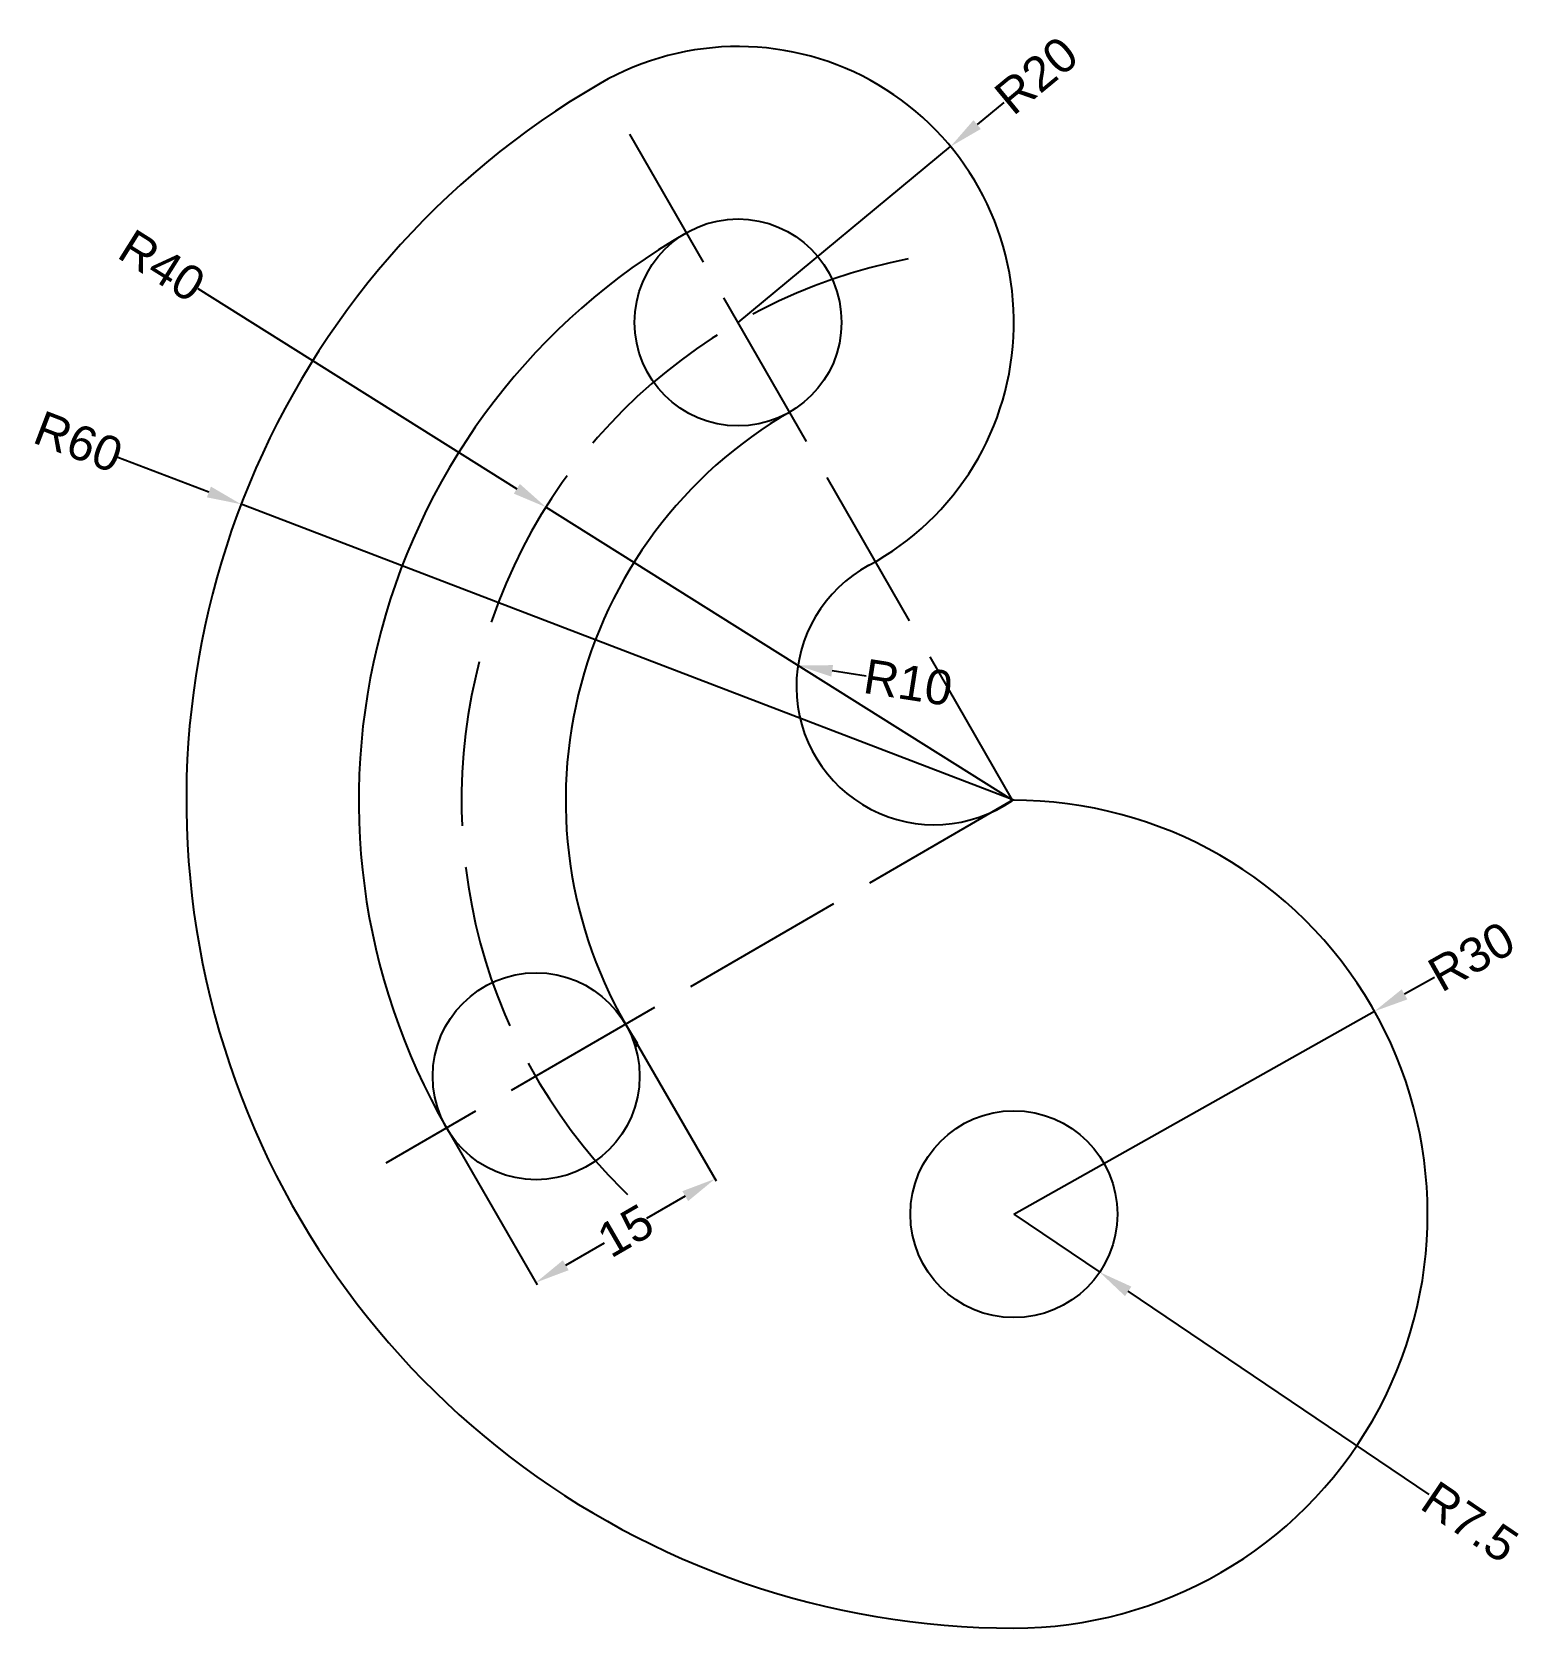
# Model space of a CAD drawing. Header units: millimetres. Extents: x -71 to 37, y -30 to 86.
import ezdxf

# ---------------------------------------------------------------- set-up
doc = ezdxf.new("R2010")
doc.units = ezdxf.units.MM
doc.header["$MEASUREMENT"] = 0
doc.linetypes.add('ACAD_ISO02W100', pattern=[15, 12, -3])
doc.styles.get("Standard").update_dxf_attribs({"font": 'arial.ttf'})
doc.dimstyles.new('Copy of Standard', dxfattribs={"dimtxt": 2.5, "dimasz": 2.5, "dimexe": 0.18, "dimexo": 0.0625, "dimgap": 0.09, "dimtad": 0, "dimdec": 1, "dimzin": 12, "dimdsep": 46, "dimtxsty": 'Standard', "dimcen": 0, "dimadec": 0, "dimazin": 0, "dimtfac": 1, "dimtdec": 1, "dimtmove": 0, "dimatfit": 3, "dimfxl": 1, "dimtolj": 1, "dimtzin": 0, "dimarcsym": 0})

# ---------------------------------------------------------------- blocks, each defined once
blk = doc.blocks.new('*D2')
at = {"color": 0, "lineweight": -2, "transparency": 16777216}
for p, q in [((30.5, 17.16), (28.33, 15.94)), ((0, 0), (26.15, 14.71))]:
    blk.add_line(p, q, dxfattribs=at)
at = {"color": 0, "transparency": 16777216}
blk.add_solid([(28.12, 16.3), (28.53, 15.57), (26.15, 14.71)], dxfattribs=at)
at = {"layer": 'Defpoints', "color": 0, "transparency": 16777216}
for p in [(26.15, 14.71), (0, 0)]:
    blk.add_point(p, dxfattribs=at)
at = {"color": 0, "transparency": 16777216, "insert": (33.18, 18.67), "char_height": 2.5, "attachment_point": 5, "rotation": 29.3615}
blk.add_mtext('\\A1;R30', dxfattribs=at)
blk = doc.blocks.new('*D3')
at = {"color": 0, "lineweight": -2, "transparency": 16777216}
for p, q in [((0, 0), (6.22, -4.2)), ((30.11, -20.32), (8.29, -5.59))]:
    blk.add_line(p, q, dxfattribs=at)
at = {"color": 0, "transparency": 16777216}
blk.add_solid([(8.52, -5.25), (8.06, -5.94), (6.22, -4.2)], dxfattribs=at)
at = {"layer": 'Defpoints', "color": 0, "transparency": 16777216}
for p in [(0, 0), (6.22, -4.2)]:
    blk.add_point(p, dxfattribs=at)
at = {"color": 0, "transparency": 16777216, "insert": (33.07, -22.32), "char_height": 2.5, "attachment_point": 5, "rotation": 325.9869}
blk.add_mtext('\\A1;R7.5', dxfattribs=at)
blk = doc.blocks.new('*D4')
at = {"color": 0, "lineweight": -2, "transparency": 16777216}
for p, q in [((-0.74, 80.58), (-2.66, 78.98)), ((-20, 64.64), (-4.59, 77.39))]:
    blk.add_line(p, q, dxfattribs=at)
at = {"color": 0, "transparency": 16777216}
blk.add_solid([(-2.93, 79.3), (-2.4, 78.66), (-4.59, 77.39)], dxfattribs=at)
at = {"layer": 'Defpoints', "color": 0, "transparency": 16777216}
for p in [(-4.59, 77.39), (-20, 64.64)]:
    blk.add_point(p, dxfattribs=at)
at = {"color": 0, "transparency": 16777216, "insert": (1.63, 82.54), "char_height": 2.5, "attachment_point": 5, "rotation": 39.6}
blk.add_mtext('\\A1;R20', dxfattribs=at)
blk = doc.blocks.new('*D6')
at = {"color": 0, "lineweight": -2, "transparency": 16777216}
for p, q in [((-59.17, 67.11), (-36.04, 52.58)), ((-0.09, 30), (-33.93, 51.25))]:
    blk.add_line(p, q, dxfattribs=at)
at = {"color": 0, "transparency": 16777216}
blk.add_solid([(-35.82, 52.93), (-36.26, 52.23), (-33.93, 51.25)], dxfattribs=at)
at = {"layer": 'Defpoints', "color": 0, "transparency": 16777216}
for p in [(-33.93, 51.25), (-0.09, 30)]:
    blk.add_point(p, dxfattribs=at)
at = {"color": 0, "transparency": 16777216, "insert": (-61.77, 68.74), "char_height": 2.5, "attachment_point": 5, "rotation": 327.8677}
blk.add_mtext('\\A1;R40', dxfattribs=at)
blk = doc.blocks.new('*D7')
at = {"color": 0, "lineweight": -2, "transparency": 16777216}
for p, q in [((-64.96, 54.88), (-58.37, 52.35)), ((0, 30), (-56.03, 51.46))]:
    blk.add_line(p, q, dxfattribs=at)
at = {"color": 0, "transparency": 16777216}
blk.add_solid([(-58.22, 52.74), (-58.51, 51.96), (-56.03, 51.46)], dxfattribs=at)
at = {"layer": 'Defpoints', "color": 0, "transparency": 16777216}
for p in [(-56.03, 51.46), (0, 30)]:
    blk.add_point(p, dxfattribs=at)
at = {"color": 0, "transparency": 16777216, "insert": (-67.83, 55.98), "char_height": 2.5, "attachment_point": 5, "rotation": 339.0437}
blk.add_mtext('\\A1;R60', dxfattribs=at)
blk = doc.blocks.new('*D8')
at = {"color": 0, "lineweight": -2, "transparency": 16777216}
blk.add_line((-10.71, 39), (-13.18, 39.39), dxfattribs=at)
at = {"color": 0, "transparency": 16777216}
blk.add_solid([(-13.11, 39.8), (-13.24, 38.97), (-15.65, 39.77)], dxfattribs=at)
at = {"layer": 'Defpoints', "color": 0, "transparency": 16777216}
for p in [(-15.65, 39.77), (-5.77, 38.23)]:
    blk.add_point(p, dxfattribs=at)
at = {"color": 0, "transparency": 16777216, "insert": (-7.67, 38.53), "char_height": 2.5, "attachment_point": 5, "rotation": 351.1448}
blk.add_mtext('\\A1;R10', dxfattribs=at)
blk = doc.blocks.new('*D9')
at = {"color": 0, "lineweight": -2, "transparency": 16777216}
for p, q in [((-28.12, 13.7), (-21.58, 2.41)), ((-41.1, 6.19), (-34.56, -5.11)), ((-23.83, 1.31), (-26.63, -0.31)), ((-32.49, -3.7), (-29.69, -2.08))]:
    blk.add_line(p, q, dxfattribs=at)
at = {"color": 0, "transparency": 16777216}
for points in [[(-24.04, 1.67), (-23.62, 0.95), (-21.67, 2.56)], [(-32.7, -3.34), (-32.28, -4.06), (-34.65, -4.95)]]:
    blk.add_solid(points, dxfattribs=at)
at = {"layer": 'Defpoints', "color": 0, "transparency": 16777216}
for p in [(-28.15, 13.76), (-41.13, 6.24), (-21.67, 2.56)]:
    blk.add_point(p, dxfattribs=at)
at = {"color": 0, "transparency": 16777216, "insert": (-28.16, -1.2), "char_height": 2.5, "attachment_point": 5, "rotation": 30.0645}
blk.add_mtext('\\A1;15', dxfattribs=at)

msp = doc.modelspace()

# ---------------------------------------------------------------- linework, layer by layer
at = {"color": 11, "linetype": 'ACAD_ISO02W100', "true_color": 0xf27172}
for q in [(-27.84, 78.28), (-45.53, 3.7)]:
    msp.add_line((-0.09, 30), q, dxfattribs=at)
for centre in [(-20, 64.64), (-34.64, 10), (0, 0)]:
    msp.add_circle(centre, 7.5)
for centre, radius, start, end in [((-20, 64.64), 20, 298.322, 120), ((0, 30), 60, 120, 270), ((0, 30), 47.5, 120, 210), ((0, 30), 32.5, 120, 212.7972), ((-5.77, 38.23), 10, 118.322, 304.5907), ((0, 0), 30, 270, 90.1721), ((0, 0), 30, 155.5943, 156.1832)]:
    msp.add_arc(centre, radius, start, end)
msp.add_arc((-0.09, 30), 39.96, 100.9183, 228.9567, dxfattribs=at)

# ---------------------------------------------------------------- dimensions: what is measured, and where the dimension line sits
for center, mpoint, picture, middle in [((-20, 64.64), (-4.59, 77.39), '*D4', (1.63, 82.54)), ((0, 0), (26.15, 14.71), '*D2', (33.18, 18.67))]:
    dim = msp.add_radius_dim(center=center, mpoint=mpoint, dimstyle='Copy of Standard')
    dim.commit()
    dim.dimension.update_dxf_attribs({"geometry": picture, "text_midpoint": middle})
for center, mpoint, picture, middle in [((-0.09, 30), (-33.93, 51.25), '*D6', (-61.77, 68.74)), ((0, 30), (-56.03, 51.46), '*D7', (-67.83, 55.98)), ((-5.77, 38.23), (-15.65, 39.77), '*D8', (-7.67, 38.53)), ((0, 0), (6.22, -4.2), '*D3', (33.07, -22.32))]:
    dim = msp.add_radius_dim(center=center, mpoint=mpoint, dimstyle='Copy of Standard')
    dim.commit()
    dim.dimension.update_dxf_attribs({"geometry": picture, "text_midpoint": middle, "dimtype": 164})
dim = msp.add_aligned_dim(p1=(-41.13, 6.24), p2=(-28.15, 13.76), distance=-12.94, dimstyle='Copy of Standard')
dim.commit()
dim.dimension.update_dxf_attribs({"geometry": '*D9', "text_midpoint": (-28.16, -1.2)})

doc.saveas('drawing.dxf')
